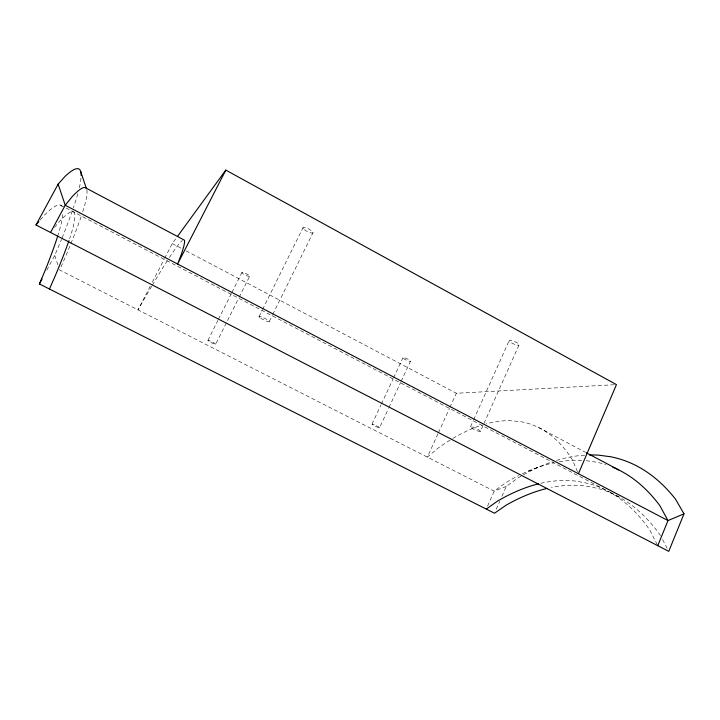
<?xml version="1.0" encoding="UTF-8"?>
<svg xmlns="http://www.w3.org/2000/svg" width="720" height="720" viewBox="0 0 720 720"><rect width="100%" height="100%" fill="white"/><g stroke="black" fill="none" stroke-linecap="round" stroke-linejoin="round"><path stroke-width="0.54" stroke-dasharray="3.6 2.7" d="M80.937 178.092L80.73 180.54A551.664 39.393 -60.7 0 1 79.128 188.586M46.8 270.189L54.711 255.42L60.21 242.586A551.664 39.393 -60.7 0 0 61.479 239.445M487.584 506.088L494.172 491.121L505.521 482.895A479.754 209.187 -74.3 0 1 518.652 475.605M496.26 509.256L499.752 501.291M501.93 496.314L506.295 486.36L517.779 478.098A475.335 212.922 -74.4 0 1 522.522 475.335M480.384 431.469A5.499 0.846 24.2 0 0 473.688 427.509A5.499 0.846 24.2 0 0 472.221 428.445A5.499 0.846 24.2 0 0 480.384 431.469L519.012 345.042A5.418 1.287 23.5 0 0 512.559 340.803A5.418 1.287 23.5 0 0 510.795 342.459A5.418 1.287 23.5 0 0 519.012 345.042M470.466 426.825L473.202 420.732M473.661 419.715L509.22 340.506M437.94 433.809L427.356 457.119L437.904 448.263A488.925 178.389 -71.8 0 1 451.989 438.948M438.399 432.792L449.442 408.465M449.901 407.457L456.345 393.264L614.223 384.741M372.006 424.161L380.925 405.027M381.393 404.019L393.12 378.855M393.588 377.847L402.975 357.714M379.584 427.716A4.185 0.504 25.1 0 0 374.13 424.674A4.185 0.504 25.1 0 0 373.671 425.421A4.185 0.504 25.1 0 0 379.584 427.716L388.476 408.573M388.944 407.565L400.644 382.374M401.112 381.366L410.472 361.215A4.14 0.774 24.9 0 0 405.18 358.002A4.14 0.774 24.9 0 0 404.523 359.172A4.14 0.774 24.9 0 0 410.472 361.215M269.307 321.489L272.259 315.495M272.745 314.496L313.056 232.614M259.011 316.674L262.08 310.464M262.575 309.465L303.057 227.583M207.927 340.326L217.944 320.337M218.439 319.338L231.471 293.355M231.966 292.356L241.983 272.367M215.649 344.268A4.365 0.54 26.3 0 0 210.42 341.073A4.365 0.54 26.3 0 0 209.295 341.55A4.365 0.54 26.3 0 0 215.649 344.268L238.599 298.341M239.094 297.342L249.57 276.381A4.311 0.828 26.8 0 0 244.557 272.907A4.311 0.828 26.8 0 0 243.216 273.825A4.311 0.828 26.8 0 0 249.57 276.381M150.291 286.128L138.024 309.888L144.738 298.125A537.849 18 -63.2 0 1 151.785 286.101M152.334 282.168L164.079 259.407M164.592 258.417L172.251 243.567L176.886 237.213M54.567 227.394L57.915 223.146A562.698 32.697 -60.9 0 1 74.934 215.694L74.655 219.708A562.698 32.697 -60.9 0 1 69.633 238.608M40.248 219.987L43.794 215.82A564.921 39.366 -60.6 0 1 62.118 206.55M506.295 486.36L494.172 491.121L59.616 269.991L65.187 257.382A553.824 32.715 -61 0 0 81.387 215.892M528.111 471.177L540.693 466.272M586.179 460.692L596.565 462.213A479.754 209.187 -74.3 0 1 605.727 464.634M60.435 205.083L609.471 492.021A486.729 208.872 -74.9 0 0 587.601 483.3L576.441 481.194A486.729 208.872 -74.9 0 0 540.486 483.363M610.461 492.543L619.353 497.187M172.251 243.567L182.187 248.805M186.165 250.893L456.345 393.264M538.452 427.446L585.045 452.106M662.607 539.568L667.728 549.387M657.252 544.698L649.791 530.064A486.729 208.872 -74.9 0 0 610.362 492.525M577.539 471.69L572.238 459.576A488.925 178.389 -71.8 0 0 519.426 421.47L509.571 420.669A488.925 178.389 -71.8 0 0 486.351 423.783M54.711 255.42L58.914 267.903M522.432 473.751A479.754 209.187 -74.3 0 1 554.076 462.753M559.278 461.754A479.754 209.187 -74.3 0 1 582.147 460.35M452.925 438.39A488.925 178.389 -71.8 0 1 482.256 424.98M152.352 285.147A537.849 18 -63.2 0 1 167.283 260.784M169.452 257.445A537.849 18 -63.2 0 1 177.624 245.709L180.351 242.406A537.849 18 -63.2 0 1 182.448 240.417M660.555 535.644A485.658 212.472 -75.2 0 0 597.105 488.259L585.765 486.054A485.658 212.472 -75.2 0 0 551.394 487.476M523.476 474.795A475.335 212.922 -74.4 0 1 552.276 461.808M556.497 460.449A475.335 212.922 -74.4 0 1 587.241 455.022M77.769 193.797A551.664 39.393 -60.7 0 1 73.377 207.837M72.315 210.933A551.664 39.393 -60.7 0 1 61.902 238.41M62.847 214.587A564.921 39.366 -60.6 0 1 58.041 234.963M86.832 189.855A553.824 32.715 -61 0 1 87.03 193.122L86.472 197.658A553.824 32.715 -61 0 1 82.665 212.004M304.371 229.707A5.643 1.431 26.7 0 0 312.876 232.938A5.643 1.431 26.7 0 0 306.675 228.123A5.643 1.431 26.7 0 0 304.371 229.707M260.667 318.168A5.733 0.936 26.2 0 0 269.19 321.696A5.733 0.936 26.2 0 0 262.62 317.349A5.733 0.936 26.2 0 0 260.667 318.168"/><path stroke-width="1.08" d="M589.365 454.959A475.335 212.922 -74.4 0 1 598.878 455.193L610.443 456.723A475.335 212.922 -74.4 0 1 675.486 499.122L684 513.837L668.754 551.349L36 224.982L58.131 184.14L65.268 176.148A551.664 39.393 -60.7 0 1 81.153 175.581M657.756 545.67L668.007 520.569L684 513.837M547.218 488.394A485.658 212.472 -75.2 0 0 505.881 505.323L494.514 513.234L39.42 283.968L44.694 271.521A564.921 39.366 -60.6 0 0 57.726 235.998M578.421 473.706L616.464 384.624L225.81 170.1L177.543 236.313M49.464 289.026L54.882 276.687A562.698 32.697 -60.9 0 0 68.958 240.597M225.81 170.1L177.597 264.024L181.413 254.115A537.849 18 -63.2 0 0 183.852 239.841L85.806 187.965A553.824 32.715 -61 0 0 72.162 196.686L65.223 205.236L50.544 232.479M39.42 283.968L42.057 279.045M36 224.982L38.835 221.652M486.27 509.076L497.538 501.093A486.729 208.872 -74.9 0 1 538.425 483.858M586.044 452.628L618.759 469.935M58.131 184.14L65.223 205.236L668.007 520.569L659.835 505.62A479.754 209.187 -74.3 0 0 612.774 467.217M80.802 171.873L86.481 188.793"/></g></svg>
